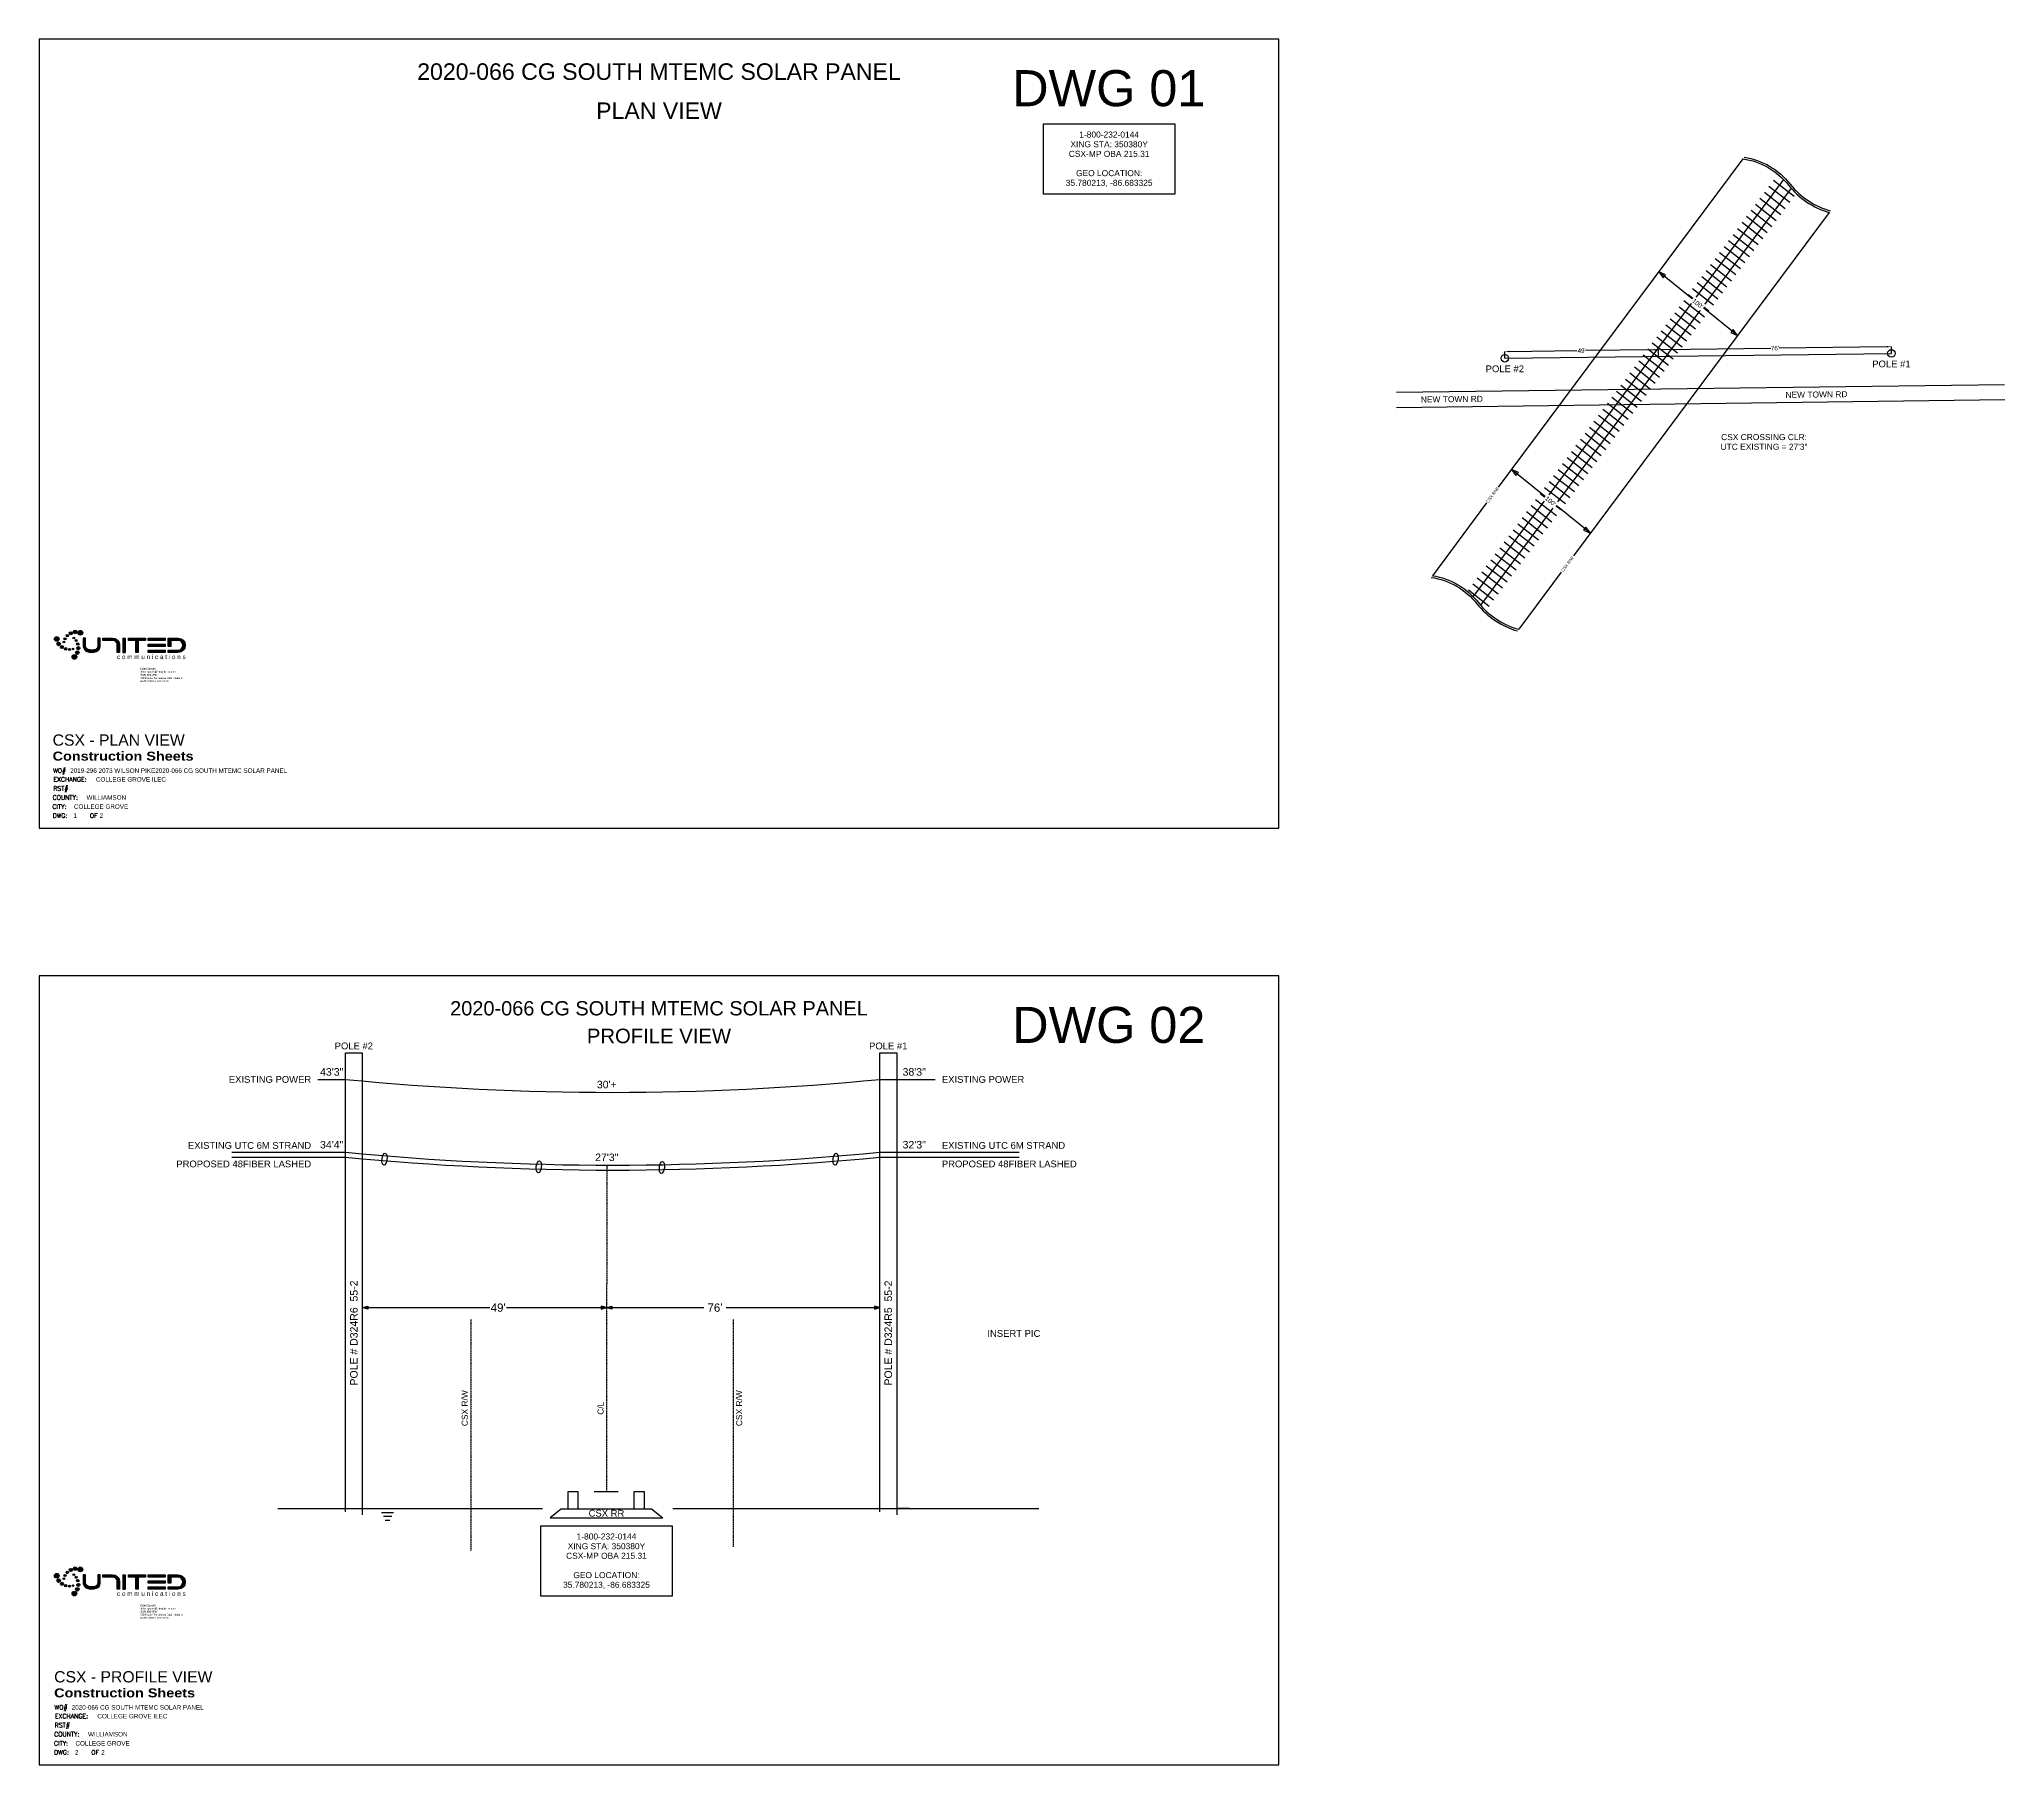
# Model space of a CAD drawing. Header units: inches. Extents: x 29 to 22121, y 36 to 12095.
# Drawn here: x 11972 to 14588, y 9548 to 11845 of the extents above; entities that cross this region are included whole.
import ezdxf
from ezdxf.enums import TextEntityAlignment as Align

# ---------------------------------------------------------------- set-up
doc = ezdxf.new("R2018")
doc.units = ezdxf.units.IN
doc.header["$MEASUREMENT"] = 0
doc.set_wipeout_variables(frame=1)
doc.linetypes.add('HIDDEN', pattern=[0.375, 0.25, -0.125])
doc.layers.add('_Annotations', color=1, linetype='Continuous', lineweight=25)
for name, color, linetype in [('B-PAVEMT', 7, 'Continuous'), ('Integrity Existing', 2, 'Continuous'), ('Integrity Logos', 8, 'Continuous'), ('Integrity Notes', 1, 'Continuous'), ('Integrity Permits', 3, 'Continuous'), ('Integrity Sheets', 6, 'Continuous'), ('ROADS', 252, 'Continuous')]:
    doc.layers.add(name, color=color, linetype=linetype)
doc.styles.add('Bold', font='', dxfattribs={"height": 16})
doc.styles.add('SIMPLEX', font='simplex', dxfattribs={"height": 120})
doc.styles.get("Standard").update_dxf_attribs({"font": 'arial.ttf'})
doc.styles.get('Bold').set_extended_font_data('Arial Black')

# ---------------------------------------------------------------- blocks, each defined once
blk = doc.blocks.new('SS-11x17')
blk.add_lwpolyline([(0, 0), (1650, 0), (1650, 1050), (0, 1050)], close=True)
blk.add_attdef('DWG_NUM', text='', height=48).set_placement((1423.8, 960.9), align=Align.CENTER)
blk = doc.blocks.new('SS Info')
for s, height, style, p in [('Construction Sheets', 12, 'Bold', (0, 72.2)), ('WO#', 6, 'SIMPLEX', (0.6, 55.9)), ('COUNTY:', 6, 'SIMPLEX', (0, 20.2)), ('RST#', 6, 'SIMPLEX', (0.8, 32.2)), ('EXCHANGE:', 6, 'SIMPLEX', (1, 44.2)), ('CITY:', 6, 'SIMPLEX', (-0.3, 8)), ('DWG:', 6, 'SIMPLEX', (0, -4)), ('OF', 6, 'SIMPLEX', (49.5, -4))]:
    blk.add_text(s, height=height, dxfattribs=dict(style=style)).set_placement(p)
at = {"color": 4}
blk.add_attdef('JOB_TITLE', (0, 92.1), '', height=15, dxfattribs=at)
for tag, p in [('WO', (23.4, 55.9)), ('RST', (28.1, 32.2)), ('COUNTY', (45.1, 20.2)), ('EXCHANGE', (57.6, 44.2)), ('D1', (27.6, -4)), ('CITY', (28.4, 8)), ('D2', (62.6, -4))]:
    blk.add_attdef(tag, p, '', height=6)
at = {"flags": 1}
blk.add_attdef('SCALE', (0, -16), '', height=6, dxfattribs=at)
blk = doc.blocks.new('TextBlock')
blk.add_attdef('TEXT', text='', height=8).set_placement((0, 0), align=Align.MIDDLE_CENTER)
blk = doc.blocks.new('RR_Info')
blk.add_lwpolyline([(-87.3, 93.9), (87.3, 93.9), (87.3, 0), (-87.3, 0)], close=True)
blk.add_text('GEO LOCATION:', height=8).set_placement((0, 28.1), align=Align.MIDDLE_CENTER)
for tag, p in [('TEXT_1', (0, 79.5)), ('TEXT_2', (0, 66.6)), ('TEXT_3', (0, 53.8)), ('TEXT_4', (0, 15.2))]:
    blk.add_attdef(tag, text='', height=8).set_placement(p, align=Align.MIDDLE_CENTER)
blk = doc.blocks.new('RR-CLR')
for tag, p in [('TEXT_1', (0, 0)), ('TEXT_2', (0, -12.9))]:
    blk.add_attdef(tag, text='', height=8).set_placement(p, align=Align.MIDDLE_CENTER)
blk = doc.blocks.new('SS Dwg1')
at = {"layer": 'Integrity Logos'}
h = blk.add_hatch(color=5, dxfattribs=at)
h.dxf.hatch_style = 1
h.paths.add_polyline_path([(6.4, -28.4, 1), (0.2, -28.4, 1)])
h.paths.add_polyline_path([(8.3, -34.9, 1), (3.4, -34.9, 1)])
h.paths.add_polyline_path([(12.2, -39.2, 1), (8.1, -39.2, 1)])
h.paths.add_polyline_path([(16.9, -41.6, 1), (13.5, -41.6, 1)])
h.paths.add_polyline_path([(21.7, -42.3, 1), (18.9, -42.3, 1)])
h.paths.add_polyline_path([(23.7, -41.6, 1), (25.9, -41.6, 1)])
h = blk.add_hatch(color=1, dxfattribs=at)
h.dxf.hatch_style = 1
h.paths.add_polyline_path([(37.8, -20, 1), (31.6, -20, 1)])
h.paths.add_polyline_path([(25.4, -19, 1), (30.2, -19, 1)])
h.paths.add_polyline_path([(24, -20.8, 1), (19.9, -20.8, 1)])
h.paths.add_polyline_path([(19, -24, 1), (15.6, -24, 1)])
h.paths.add_polyline_path([(15.7, -28.2, 1), (13, -28.2, 1)])
h.paths.add_polyline_path([(13.9, -32.4, 1), (11.7, -32.4, 1)])
h = blk.add_hatch(color=256, dxfattribs=at)
h.dxf.hatch_style = 1
h.paths.add_polyline_path([(29.8, -52.2, 1), (23.6, -52.2, 1)])
h.paths.add_polyline_path([(28.3, -46.5, 1), (33.1, -46.5, 1)])
h.paths.add_polyline_path([(34, -40.6, 1), (30, -40.6, 1)])
h.paths.add_polyline_path([(29.5, -35, 1), (32.9, -35, 1)])
h.paths.add_polyline_path([(30.4, -30.5, 1), (27.6, -30.5, 1)])
h.paths.add_polyline_path([(27, -27.1, 1), (24.8, -27.1, 1)])
h = blk.add_hatch(color=256, dxfattribs=at)
h.dxf.hatch_style = 1
h.paths.add_polyline_path([(56.4, -45.2, 0.240864), (61.1, -38.8), (61.1, -27.2), (57.9, -27.2), (57.9, -38.5, -0.222738), (55.1, -42.3, -0.175139), (44.5, -42.3, -0.222738), (41.7, -38.5), (41.7, -27.2), (38.6, -27.2), (38.6, -38.8, 0.240864), (43.2, -45.2, 0.181311)])
h = blk.add_hatch(color=256, dxfattribs=at)
h.dxf.hatch_style = 1
h.paths.add_polyline_path([(83.8, -35.3), (83.8, -46.4), (87, -46.4), (87, -35.1, 0.392162), (77.7, -27.2), (64.6, -27.2), (64.6, -30.4), (77.8, -30.4, -0.386833)])
h = blk.add_hatch(color=256, dxfattribs=at)
h.dxf.hatch_style = 1
h.paths.add_polyline_path([(94.5, -27.2), (91.3, -27.2), (91.3, -46.4), (94.5, -46.4)])
h = blk.add_hatch(color=256, dxfattribs=at)
h.dxf.hatch_style = 1
h.paths.add_polyline_path([(108.6, -46.4), (111.8, -46.4), (111.8, -30.5), (121.3, -30.5), (121.3, -27.2), (98.7, -27.2), (98.7, -30.5), (108.6, -30.5)])
h = blk.add_hatch(color=1, dxfattribs=at)
h.dxf.hatch_style = 1
h.paths.add_polyline_path([(147.5, -30.4), (147.5, -27.2), (124.8, -27.2), (124.8, -30.4)])
h.paths.add_polyline_path([(124.8, -35.3), (124.8, -38.5), (147.5, -38.5), (147.5, -35.3)])
h.paths.add_polyline_path([(124.8, -43.2), (124.8, -46.4), (147.5, -46.4), (147.5, -43.2)])
h = blk.add_hatch(color=256, dxfattribs=at)
h.dxf.hatch_style = 1
h.paths.add_polyline_path([(151.8, -27.2), (151.8, -38.2), (155, -38.2), (155, -30.4), (165, -30.4, -0.954894), (165, -43.2), (151.8, -43.2), (151.8, -46.4), (165.1, -46.4, 0.962882), (165.1, -27.2)])
for points in [[(57.9, -27.2), (57.9, -38.5, -0.222738), (55.1, -42.3, -0.175139), (44.5, -42.3, -0.222738), (41.7, -38.5), (41.7, -27.2), (38.6, -27.2), (38.6, -38.8, 0.240864), (43.2, -45.2, 0.181311), (56.4, -45.2, 0.240864), (61.1, -38.8), (61.1, -27.2)], [(151.8, -43.2), (165, -43.2, 0.954894), (165, -30.4), (155, -30.4), (155, -38.2), (151.8, -38.2), (151.8, -27.2), (165.1, -27.2, -0.962882), (165.1, -46.4), (151.8, -46.4)]]:
    blk.add_lwpolyline(points, format="xyb", close=True, dxfattribs=at)
for points in [[(64.6, -27.2), (77.7, -27.2, -0.392162), (87, -35.1), (87, -46.4)], [(87, -46.4), (83.8, -46.4), (83.8, -35.3, 0.386833), (77.8, -30.4), (64.6, -30.4), (64.6, -27.2)]]:
    blk.add_lwpolyline(points, format="xyb", dxfattribs=at)
for points in [[(91.3, -27.2), (91.3, -46.4)], [(91.3, -27.2), (94.5, -27.2)], [(91.3, -46.4), (94.5, -46.4)], [(94.5, -27.2), (94.5, -46.4)]]:
    blk.add_lwpolyline(points, dxfattribs=at)
blk.add_lwpolyline([(111.8, -46.4), (108.6, -46.4), (108.6, -30.5), (98.7, -30.5), (98.7, -27.2), (121.3, -27.2), (121.3, -30.5), (111.8, -30.5)], close=True, dxfattribs=at)
at = {"layer": 'Integrity Logos', "color": 1}
for points in [[(147.5, -30.4), (124.8, -30.4), (124.8, -27.2), (147.5, -27.2)], [(147.5, -38.5), (124.8, -38.5), (124.8, -35.3), (147.5, -35.3)], [(147.5, -46.4), (124.8, -46.4), (124.8, -43.2), (147.5, -43.2)]]:
    blk.add_lwpolyline(points, close=True, dxfattribs=at)
at = {"layer": 'Integrity Logos', "color": 5}
for centre, radius in [((3.3, -28.4), 3.11), ((5.8, -34.9), 2.42), ((10.1, -39.2), 2.04), ((15.2, -41.6), 1.69), ((20.3, -42.3), 1.39), ((24.8, -41.6), 1.1)]:
    blk.add_circle(centre, radius, dxfattribs=at)
at = {"layer": 'Integrity Logos', "color": 1}
for centre, radius in [((17.3, -24), 1.69), ((22, -20.8), 2.04), ((27.8, -19), 2.42), ((34.7, -20), 3.11), ((12.8, -32.4), 1.1), ((14.3, -28.2), 1.39)]:
    blk.add_circle(centre, radius, dxfattribs=at)
at = {"layer": 'Integrity Logos'}
for centre, radius in [((25.9, -27.1), 1.1), ((26.7, -52.2), 3.11), ((29, -30.5), 1.39), ((30.7, -46.5), 2.42), ((31.2, -35), 1.69), ((32, -40.6), 2.04)]:
    blk.add_circle(centre, radius, dxfattribs=at)
at = {"lineweight": 30, "flags": 104}
blk.add_attdef('DESIGNER', text='', height=6, dxfattribs=at).set_placement((114.2, -66.6), align=Align.TOP_LEFT)
at = {"layer": 'Integrity Logos'}
blk.add_text('c o m m u n i c a t i o n s', height=6.04, dxfattribs=at).set_placement((83.5, -55.2))

msp = doc.modelspace()

# ---------------------------------------------------------------- linework, layer by layer
for points in [[(12401.6, 10156.4), (12408.9, 10158.3), (12408.9, 10154.5), (12401.6, 10156.4)], [(12726.7, 10156.4), (12719.5, 10158.4), (12719.5, 10154.5), (12726.7, 10156.4)], [(12726.7, 10156.4), (12734, 10158.3), (12734, 10154.5), (12726.7, 10156.4)], [(13090.6, 10156.4), (13083.4, 10158.4), (13083.3, 10154.5), (13090.6, 10156.4)]]:
    msp.add_lwpolyline(points)
at = {"layer": 'B-PAVEMT'}
for points in [[(13778.3, 11374.9), (14587.9, 11385.2)], [(13778.6, 11354.9), (14588.1, 11365.2)]]:
    msp.add_lwpolyline(points, dxfattribs=at)
at = {"layer": 'Integrity Existing'}
for points in [[(12342.6, 10460.2), (12379.2, 10460.2, 0.048383), (13090.8, 10460.2), (13164.2, 10460.2)], [(12227.8, 10363.3), (12379.1, 10363.3, 0.048383), (13090.7, 10363.3), (13276.1, 10363.3)]]:
    msp.add_lwpolyline(points, format="xyb", dxfattribs=at)
at = {"layer": 'Integrity Notes', "linetype": 'HIDDEN'}
for p, q in [((12727.1, 10346.1), (12726.7, 9911.1)), ((12546, 10140.6), (12546, 9832.5)), ((12895.3, 10140.6), (12895.3, 9837.8))]:
    msp.add_line(p, q, dxfattribs=at)
at = {"layer": 'Integrity Notes'}
for p, q in [((12401.6, 10156.4), (12571.5, 10156.4)), ((12593.6, 10156.4), (12856.1, 10156.4)), ((12886, 10156.4), (13090.6, 10156.4)), ((12666.7, 9888.6), (12651.7, 9876.7)), ((12651.7, 9876.7), (12801.7, 9876.7)), ((12666.7, 9888.6), (12786.7, 9888.6)), ((12786.7, 9888.6), (12801.7, 9876.7))]:
    msp.add_line(p, q, dxfattribs=at)
for points in [[(14239.4, 11685.8, -0.193281), (14300.5, 11650.6, 0.157618), (14354.6, 11614.4, 0.124294)], [(14241.1, 11688, -0.189648), (14302.5, 11652.1, 0.158945), (14355.8, 11616.7, 0.124286)], [(13824.5, 11128.5, -0.193281), (13885.6, 11093.3, 0.157618), (13939.7, 11057.2, 0.124294)], [(13826.2, 11130.8, -0.189648), (13887.6, 11094.9, 0.159978), (13941.3, 11059.4, 0.124286)], [(12227.8, 10356.7), (12379.1, 10356.7, 0.048383), (13090.7, 10356.7), (13276.1, 10356.7)]]:
    msp.add_lwpolyline(points, format="xyb", dxfattribs=at)
for points in [[(14301.9, 11627.4), (14274.3, 11648.9)], [(14307.9, 11635.5), (14280.2, 11656.9)], [(14284, 11603.4), (14256.4, 11624.8)], [(14290, 11611.4), (14262.3, 11632.8)], [(14290, 11611.4), (14262.3, 11632.8)], [(14296, 11619.4), (14268.3, 11640.9)], [(14260.1, 11571.3), (14232.5, 11592.7)], [(14266.1, 11579.3), (14238.4, 11600.8)], [(14272.1, 11587.3), (14244.4, 11608.8)], [(14278, 11595.3), (14250.4, 11616.8)], [(14242.2, 11547.2), (14214.5, 11568.7)], [(14248.2, 11555.2), (14220.5, 11576.7)], [(14254.1, 11563.3), (14226.5, 11584.7)], [(14224.3, 11523.1), (14196.6, 11544.6)], [(14230.3, 11531.2), (14202.6, 11552.6)], [(14236.2, 11539.2), (14208.6, 11560.6)], [(14236.2, 11539.2), (14208.6, 11560.6)], [(14200.4, 11491.1), (14172.7, 11512.5)], [(14206.4, 11499.1), (14178.7, 11520.5)], [(14212.3, 11507.1), (14184.7, 11528.6)], [(14218.3, 11515.1), (14190.6, 11536.6)], [(14182.5, 11467), (14154.8, 11488.4)], [(14182.5, 11467), (14154.8, 11488.4)], [(14188.4, 11475), (14160.8, 11496.5)], [(14194.4, 11483), (14166.8, 11504.5)], [(14164.5, 11442.9), (14136.9, 11464.4)], [(14170.5, 11450.9), (14142.9, 11472.4)], [(14176.5, 11459), (14148.8, 11480.4)], [(14146.6, 11418.9), (14119, 11440.3)], [(14152.6, 11426.9), (14124.9, 11448.3)], [(14158.6, 11434.9), (14130.9, 11456.4)], [(14122.7, 11386.8), (14095.1, 11408.2)], [(14128.7, 11394.8), (14101, 11416.2)], [(14128.7, 11394.8), (14101, 11416.2)], [(14134.7, 11402.8), (14107, 11424.3)], [(14140.7, 11410.8), (14113, 11432.3)], [(14104.8, 11362.7), (14077.2, 11384.2)], [(14110.8, 11370.7), (14083.1, 11392.2)], [(14116.8, 11378.7), (14089.1, 11400.2)], [(14086.9, 11338.6), (14059.2, 11360.1)], [(14092.9, 11346.7), (14065.2, 11368.1)], [(14098.8, 11354.7), (14071.2, 11376.1)], [(14069, 11314.6), (14041.3, 11336)], [(14075, 11322.6), (14047.3, 11344)], [(14075, 11322.6), (14047.3, 11344)], [(14080.9, 11330.6), (14053.3, 11352.1)], [(14045.1, 11282.5), (14017.4, 11303.9)], [(14051.1, 11290.5), (14023.4, 11312)], [(14057, 11298.5), (14029.4, 11320)], [(14063, 11306.5), (14035.3, 11328)], [(14027.2, 11258.4), (13999.5, 11279.9)], [(14033.1, 11266.4), (14005.5, 11287.9)], [(14039.1, 11274.4), (14011.5, 11295.9)], [(14009.2, 11234.3), (13981.6, 11255.8)], [(14015.2, 11242.4), (13987.6, 11263.8)], [(14021.2, 11250.4), (13993.5, 11271.8)], [(14021.2, 11250.4), (13993.5, 11271.8)], [(13991.3, 11210.3), (13963.7, 11231.7)], [(13997.3, 11218.3), (13969.6, 11239.7)], [(14003.3, 11226.3), (13975.6, 11247.8)], [(13967.4, 11178.2), (13939.8, 11199.6)], [(13967.4, 11178.2), (13939.8, 11199.6)], [(13973.4, 11186.2), (13945.7, 11207.7)], [(13979.4, 11194.2), (13951.7, 11215.7)], [(13985.4, 11202.2), (13957.7, 11223.7)], [(13949.5, 11154.1), (13921.9, 11175.6)], [(13955.5, 11162.1), (13927.8, 11183.6)], [(13961.5, 11170.2), (13933.8, 11191.6)], [(13931.6, 11130), (13903.9, 11151.5)], [(13937.6, 11138.1), (13909.9, 11159.5)], [(13943.5, 11146.1), (13915.9, 11167.5)], [(13913.7, 11106), (13886, 11127.4)], [(13913.7, 11106), (13886, 11127.4)], [(13919.6, 11114), (13892, 11135.5)], [(13925.6, 11122), (13898, 11143.5)], [(13901.7, 11089.9), (13874.1, 11111.4)], [(13907.7, 11098), (13880, 11119.4)], [(12379.1, 9884.7), (12379.1, 10495.8), (12401.6, 10495.8), (12401.6, 9880.7)], [(13090.6, 9884.7), (13090.6, 10495.8), (13113.1, 10495.8), (13113.1, 9880.7)], [(12742.4, 9911.1), (12710.3, 9911.1)], [(12641.4, 9888.6), (12289.4, 9888.6)], [(12379.1, 9888.6), (12362, 9888.6)], [(12443.3, 9883.4), (12427.2, 9883.4)], [(12440.8, 9878.3), (12429.7, 9878.3)], [(12438.4, 9873.1), (12432.3, 9873.1)], [(13302.1, 9888.6), (12815.2, 9888.6)], [(13130.2, 9888.8), (13113.1, 9888.8)]]:
    msp.add_lwpolyline(points, dxfattribs=at)
for points in [[(12675.1, 9888.6), (12689.1, 9888.6), (12689.1, 9911.1), (12675.1, 9911.1)], [(12763.2, 9888.6), (12777.1, 9888.6), (12777.1, 9911.1), (12763.2, 9911.1)]]:
    msp.add_lwpolyline(points, close=True, dxfattribs=at)
for centre in [(12431.2, 10354), (13031.7, 10354), (12636.6, 10343.8), (12800.5, 10343)]:
    msp.add_ellipse(centre, major_axis=(-0.96, -7.89), ratio=0.41868, dxfattribs=at)
at = {"layer": 'Integrity Permits'}
for p, q in [((14232.6, 11450.5), (14127.5, 11535.4)), ((14036.6, 11187.4), (13931.5, 11272.3))]:
    msp.add_line(p, q, dxfattribs=at)
for points in [[(14127.5, 11535.4), (14133.4, 11527.4), (14136.6, 11531.4)], [(14232.6, 11450.5), (14226.6, 11458.5), (14223.4, 11454.5)], [(13931.5, 11272.3), (13937.4, 11264.2), (13940.7, 11268.2)], [(14036.6, 11187.4), (14030.6, 11195.4), (14027.4, 11191.3)]]:
    msp.add_lwpolyline(points, close=True, dxfattribs=at)
at = {"layer": 'ROADS'}
for p, q in [((14431.2, 11435.6), (14287.9, 11433.8)), ((14437.3, 11426.8), (14437.2, 11435.8)), ((13922.7, 11420.3), (13922.6, 11429.3)), ((13928.6, 11429.2), (14018.7, 11430.4)), ((14121.3, 11431.7), (14030.7, 11430.5)), ((14127.4, 11422.9), (14127.3, 11431.9)), ((14127.4, 11422.9), (14127.3, 11431.9)), ((14133.3, 11431.8), (14276.6, 11433.6))]:
    msp.add_line(p, q, dxfattribs=at)
for points in [[(14239.4, 11685.8), (13913.8, 11248.5)], [(14293.7, 11658.3), (13880.4, 11103.1)], [(14303.8, 11646.7), (13890.4, 11091.5)], [(14354.6, 11614.4), (14014.1, 11157.2)], [(13922.7, 11420.2), (14437.3, 11426.7)], [(13898.4, 11227.8), (13826.2, 11130.8)], [(13997.8, 11135.3), (13941.3, 11059.4)]]:
    msp.add_lwpolyline(points, dxfattribs=at)
for centre in [(13922.7, 11420.2), (14437.3, 11426.7)]:
    msp.add_circle(centre, 5, dxfattribs=at)
for points in [[(14431.2, 11436.6), (14431.2, 11434.6), (14437.2, 11435.7)], [(13928.6, 11430.2), (13928.6, 11428.2), (13922.6, 11429.2)], [(14121.2, 11432.7), (14121.3, 11430.7), (14127.3, 11431.7)], [(14133.2, 11432.8), (14133.3, 11430.8), (14127.3, 11431.7)]]:
    msp.add_solid(points, dxfattribs=at)

# ---------------------------------------------------------------- block references
for p, values in [((11971.6, 10794.9), {'DWG_NUM': 'DWG 01'}), ((11971.6, 9547.9), {'DWG_NUM': 'DWG 02'})]:
    msp.add_blockref('SS-11x17', p).add_auto_attribs(values)
ref = msp.add_blockref('TextBlock', (14282.2, 11433.7), dxfattribs=dict(rotation=1))
ref.add_attrib('TEXT', "76'", dxfattribs={"height": 6, "rotation": 1}).set_placement((14282.2, 11433.7), align=Align.MIDDLE_CENTER)
ref = msp.add_blockref('TextBlock', (14024.9, 11430.5), dxfattribs=dict(rotation=1))
ref.add_attrib('TEXT', "49'", dxfattribs={"height": 6, "rotation": 1}).set_placement((14024.9, 11430.5), align=Align.MIDDLE_CENTER)
ref = msp.add_blockref('TextBlock', (13906.1, 11238.1), dxfattribs=dict(rotation=53.33020529078615))
ref.add_attrib('TEXT', 'CSX R/W', dxfattribs={"height": 4, "rotation": 53.3302}).set_placement((13906.1, 11238.1), align=Align.MIDDLE_CENTER)
ref = msp.add_blockref('TextBlock', (14006, 11146.2), dxfattribs=dict(rotation=53.33020529078615))
ref.add_attrib('TEXT', 'CSX R/W', dxfattribs={"height": 4, "rotation": 53.3302}).set_placement((14006, 11146.2), align=Align.MIDDLE_CENTER)
at = {"layer": '_Annotations'}
ref = msp.add_blockref('TextBlock', (12796.6, 11801.9), dxfattribs=at)
ref.add_attrib('TEXT', '2020-066 CG SOUTH MTEMC SOLAR PANEL', dxfattribs={"layer": '0', "height": 22}).set_placement((12796.6, 11801.9), align=Align.MIDDLE_CENTER)
ref = msp.add_blockref('TextBlock', (13922.7, 11406.2), dxfattribs=at)
ref.add_attrib('TEXT', 'POLE #2', dxfattribs={"layer": '0', "height": 9}).set_placement((13922.7, 11406.2), align=Align.MIDDLE_CENTER)
ref = msp.add_blockref('TextBlock', (14437.3, 11412.7), dxfattribs=at)
ref.add_attrib('TEXT', 'POLE #1', dxfattribs={"layer": '0', "height": 9}).set_placement((14437.3, 11412.7), align=Align.MIDDLE_CENTER)
ref = msp.add_blockref('TextBlock', (12796.6, 10554.9), dxfattribs=at)
ref.add_attrib('TEXT', '2020-066 CG SOUTH MTEMC SOLAR PANEL', dxfattribs={"layer": '0', "height": 19}).set_placement((12796.6, 10554.9), align=Align.MIDDLE_CENTER)
ref = msp.add_blockref('TextBlock', (12390.4, 10504.8), dxfattribs=at)
ref.add_attrib('TEXT', 'POLE #2', dxfattribs={"layer": '0', "height": 9}).set_placement((12390.4, 10504.8), align=Align.MIDDLE_CENTER)
ref = msp.add_blockref('TextBlock', (13101.8, 10504.8), dxfattribs=at)
ref.add_attrib('TEXT', 'POLE #1', dxfattribs={"layer": '0', "height": 9}).set_placement((13101.8, 10504.8), align=Align.MIDDLE_CENTER)
ref = msp.add_blockref('TextBlock', (12360.9, 10470.2), dxfattribs=at)
ref.add_attrib('TEXT', '43\'3"', dxfattribs={"layer": '0', "height": 10}).set_placement((12360.9, 10470.2), align=Align.MIDDLE_CENTER)
ref = msp.add_blockref('TextBlock', (13136.4, 10470.2), dxfattribs=at)
ref.add_attrib('TEXT', '38\'3"', dxfattribs={"layer": '0', "height": 10}).set_placement((13136.4, 10470.2), align=Align.MIDDLE_CENTER)
ref = msp.add_blockref('TextBlock', (12727.1, 10453.4), dxfattribs=at)
ref.add_attrib('TEXT', "30'+", dxfattribs={"layer": '0', "height": 10}).set_placement((12727.1, 10453.4), align=Align.MIDDLE_CENTER)
ref = msp.add_blockref('TextBlock', (12360.9, 10373.3), dxfattribs=at)
ref.add_attrib('TEXT', '34\'4"', dxfattribs={"layer": '0', "height": 10}).set_placement((12360.9, 10373.3), align=Align.MIDDLE_CENTER)
ref = msp.add_blockref('TextBlock', (12727.1, 10356.5), dxfattribs=at)
ref.add_attrib('TEXT', '27\'3"', dxfattribs={"layer": '0', "height": 10}).set_placement((12727.1, 10356.5), align=Align.MIDDLE_CENTER)
ref = msp.add_blockref('TextBlock', (13136.4, 10373.3), dxfattribs=at)
ref.add_attrib('TEXT', '32\'3"', dxfattribs={"layer": '0', "height": 10}).set_placement((13136.4, 10373.3), align=Align.MIDDLE_CENTER)
ref = msp.add_blockref('TextBlock', (12390.4, 10122.6), dxfattribs=dict(at, rotation=90))
ref.add_attrib('TEXT', 'POLE # D324R6  55-2', dxfattribs={"layer": '0', "height": 10, "rotation": 90}).set_placement((12390.4, 10122.6), align=Align.MIDDLE_CENTER)
ref = msp.add_blockref('TextBlock', (13101.8, 10122.6), dxfattribs=dict(at, rotation=90))
ref.add_attrib('TEXT', 'POLE # D324R5  55-2', dxfattribs={"layer": '0', "height": 10, "rotation": 90}).set_placement((13101.8, 10122.6), align=Align.MIDDLE_CENTER)
ref = msp.add_blockref('TextBlock', (12582.5, 10156.4), dxfattribs=at)
ref.add_attrib('TEXT', "49'", dxfattribs={"layer": '0', "height": 11}).set_placement((12582.5, 10156.4), align=Align.MIDDLE_CENTER)
ref = msp.add_blockref('TextBlock', (12871.1, 10156.4), dxfattribs=at)
ref.add_attrib('TEXT', "76'", dxfattribs={"layer": '0', "height": 11}).set_placement((12871.1, 10156.4), align=Align.MIDDLE_CENTER)
at = {"layer": '_Annotations', "rotation": 90}
for p, values in [((12538, 10022.5), {'TEXT': 'CSX R/W'}), ((12718.8, 10022.5), {'TEXT': 'C/L'}), ((12903.3, 10022.5), {'TEXT': 'CSX R/W'})]:
    msp.add_blockref('TextBlock', p, dxfattribs=at).add_auto_attribs(values)
at = {"layer": '_Annotations'}
ref = msp.add_blockref('TextBlock', (12726.7, 9882.7), dxfattribs=at)
ref.add_attrib('TEXT', 'CSX RR', dxfattribs={"layer": '0', "height": 9}).set_placement((12726.7, 9882.7), align=Align.MIDDLE_CENTER)
at = {"layer": 'Integrity Existing'}
ref = msp.add_blockref('TextBlock', (12333.6, 10460.2), dxfattribs=at)
ref.add_attrib('TEXT', 'EXISTING POWER', dxfattribs={"layer": '0', "height": 9}).set_placement((12333.6, 10460.2), align=Align.MIDDLE_RIGHT)
ref = msp.add_blockref('TextBlock', (13173.2, 10460.2), dxfattribs=at)
ref.add_attrib('TEXT', 'EXISTING POWER', dxfattribs={"layer": '0', "height": 9}).set_placement((13173.2, 10460.2), align=Align.MIDDLE_LEFT)
ref = msp.add_blockref('TextBlock', (12333.6, 10372.3), dxfattribs=at)
ref.add_attrib('TEXT', 'EXISTING UTC 6M STRAND', dxfattribs={"layer": '0', "height": 9}).set_placement((12333.6, 10372.3), align=Align.MIDDLE_RIGHT)
ref = msp.add_blockref('TextBlock', (13173.2, 10372.3), dxfattribs=at)
ref.add_attrib('TEXT', 'EXISTING UTC 6M STRAND', dxfattribs={"layer": '0', "height": 9}).set_placement((13173.2, 10372.3), align=Align.MIDDLE_LEFT)
at = {"layer": 'Integrity Notes'}
for name, p, values in [('RR_Info', (13395.9, 11638.6), {'TEXT_1': '1-800-232-0144', 'TEXT_2': 'XING STA: 350380Y', 'TEXT_3': 'CSX-MP OBA 215.31', 'TEXT_4': '35.780213, -86.683325'}), ('RR-CLR', (14267.7, 11315.3), {'TEXT_1': 'CSX CROSSING CLR:', 'TEXT_2': 'UTC EXISTING = 27\'3"'}), ('RR_Info', (12726.7, 9772.2), {'TEXT_1': '1-800-232-0144', 'TEXT_2': 'XING STA: 350380Y', 'TEXT_3': 'CSX-MP OBA 215.31', 'TEXT_4': '35.780213, -86.683325'})]:
    msp.add_blockref(name, p, dxfattribs=at).add_auto_attribs(values)
at = {"layer": 'Integrity Notes', "rotation": 0.724408028305579}
for p in [(13852.1, 11365.8), (14337.5, 11372)]:
    msp.add_blockref('TextBlock', p, dxfattribs=at).add_auto_attribs({'TEXT': 'NEW TOWN RD'})
at = {"layer": 'Integrity Notes'}
ref = msp.add_blockref('TextBlock', (12333.6, 10347.7), dxfattribs=at)
ref.add_attrib('TEXT', 'PROPOSED 48FIBER LASHED', dxfattribs={"layer": '0', "height": 9}).set_placement((12333.6, 10347.7), align=Align.MIDDLE_RIGHT)
ref = msp.add_blockref('TextBlock', (13173.2, 10347.7), dxfattribs=at)
ref.add_attrib('TEXT', 'PROPOSED 48FIBER LASHED', dxfattribs={"layer": '0', "height": 9}).set_placement((13173.2, 10347.7), align=Align.MIDDLE_LEFT)
at = {"layer": 'Integrity Sheets'}
ref = msp.add_blockref('SS Dwg1', (11991.6, 11074.9), dxfattribs=at)
lines = msp.add_mtext('Dylan Spears\\Pdylan.spears@integrity-us.com\\P(615) 692-9584\\P730 Middle Tennessee Blvd - Suite 6\\PMurfreesboro, TN 37130', dxfattribs={"layer": '0', "insert": (12105.8, 11008.3), "char_height": 2.5, "attachment_point": 1})
ref.add_attrib('DESIGNER', '', (12105.8, 11008.3), dxfattribs={"flags": 104}).embed_mtext(lines)
for p, values in [((11989.4, 10812.4), {'JOB_TITLE': 'CSX - PLAN VIEW', 'WO': '2019-296 2073 WILSON PIKE2020-066 CG SOUTH MTEMC SOLAR PANEL', 'EXCHANGE': 'COLLEGE GROVE ILEC', 'COUNTY': 'WILLIAMSON', 'CITY': 'COLLEGE GROVE', 'D1': '1', 'D2': '2'}), ((11991.4, 9565.3), {'JOB_TITLE': 'CSX - PROFILE VIEW', 'WO': '2020-066 CG SOUTH MTEMC SOLAR PANEL', 'EXCHANGE': 'COLLEGE GROVE ILEC', 'COUNTY': 'WILLIAMSON', 'CITY': 'COLLEGE GROVE', 'D1': '2', 'D2': '2'})]:
    msp.add_blockref('SS Info', p, dxfattribs=at).add_auto_attribs(values)
ref = msp.add_blockref('SS Dwg1', (11991.6, 9827.9), dxfattribs=at)
lines = msp.add_mtext('Dylan Spears\\Pdylan.spears@integrity-us.com\\P(615) 692-9584\\P730 Middle Tennessee Blvd - Suite 6\\PMurfreesboro, TN 37130', dxfattribs={"layer": '0', "insert": (12105.8, 9761.3), "char_height": 2.5, "attachment_point": 1})
ref.add_attrib('DESIGNER', '', (12105.8, 9761.3), dxfattribs={"flags": 104}).embed_mtext(lines)

# ---------------------------------------------------------------- texts
at = {"layer": 'Integrity Notes'}
for s, height, p in [('PLAN VIEW', 22, (12796.6, 11749.8)), ('PROFILE VIEW', 19.324, (12796.6, 10518.1))]:
    msp.add_text(s, height=height, dxfattribs=at).set_placement(p, align=Align.MIDDLE)
msp.add_text('INSERT PIC', height=9, dxfattribs=at).set_placement((13233.8, 10117.5))

# ---------------------------------------------------------------- next in the draw order: wipeouts: each hides what was drawn before it
for points in [[(14169.1, 11494.9), (14183.4, 11483.3), (14189.9, 11491.3), (14175.6, 11502.9)], [(13973.1, 11231.7), (13987.5, 11220.1), (13994, 11228.2), (13979.6, 11239.8)]]:
    msp.add_wipeout(points).dxf.layer = 'Integrity Permits'

# ---------------------------------------------------------------- next in the draw order: block references
at = {"layer": 'Integrity Permits'}
ref = msp.add_blockref('TextBlock', (14179.5, 11493.1), dxfattribs=dict(at, rotation=321))
ref.add_attrib('TEXT', "100'", dxfattribs={"layer": '0', "height": 6, "rotation": 321}).set_placement((14179.5, 11493.1), align=Align.MIDDLE_CENTER)
ref = msp.add_blockref('TextBlock', (13983.5, 11229.9), dxfattribs=dict(at, rotation=321))
ref.add_attrib('TEXT', "100'", dxfattribs={"layer": '0', "height": 6, "rotation": 321}).set_placement((13983.5, 11229.9), align=Align.MIDDLE_CENTER)

doc.saveas('drawing.dxf')
